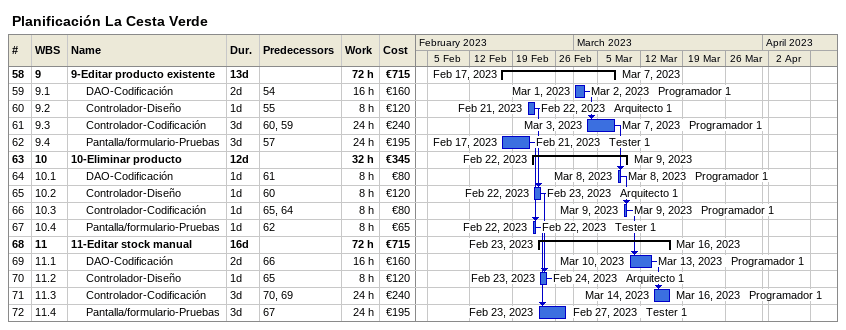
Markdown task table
Planificación La Cesta Verde

| ID | WBS | Task | Duration | Start | Finish | Predecessors | Resources | Work (h) | Cost (€) |
|---|---|---|---|---|---|---|---|---|---|
| 58 | 9 | **9-Editar producto existente** | 13d | 2023-02-17 | 2023-03-07 |  |  | 72 | 715 |
| 59 | 9.1 | DAO-Codificación | 2d | 2023-03-01 | 2023-03-02 | 54 | Programador 1 | 16 | 160 |
| 60 | 9.2 | Controlador-Diseño | 1d | 2023-02-21 | 2023-02-22 | 55 | Arquitecto 1 | 8 | 120 |
| 61 | 9.3 | Controlador-Codificación | 3d | 2023-03-03 | 2023-03-07 | 60, 59 | Programador 1 | 24 | 240 |
| 62 | 9.4 | Pantalla/formulario-Pruebas | 3d | 2023-02-17 | 2023-02-21 | 57 | Tester 1 | 24 | 195 |
| 63 | 10 | **10-Eliminar producto** | 12d | 2023-02-22 | 2023-03-09 |  |  | 32 | 345 |
| 64 | 10.1 | DAO-Codificación | 1d | 2023-03-08 | 2023-03-08 | 61 | Programador 1 | 8 | 80 |
| 65 | 10.2 | Controlador-Diseño | 1d | 2023-02-22 | 2023-02-23 | 60 | Arquitecto 1 | 8 | 120 |
| 66 | 10.3 | Controlador-Codificación | 1d | 2023-03-09 | 2023-03-09 | 65, 64 | Programador 1 | 8 | 80 |
| 67 | 10.4 | Pantalla/formulario-Pruebas | 1d | 2023-02-22 | 2023-02-22 | 62 | Tester 1 | 8 | 65 |
| 68 | 11 | **11-Editar stock manual** | 16d | 2023-02-23 | 2023-03-16 |  |  | 72 | 715 |
| 69 | 11.1 | DAO-Codificación | 2d | 2023-03-10 | 2023-03-13 | 66 | Programador 1 | 16 | 160 |
| 70 | 11.2 | Controlador-Diseño | 1d | 2023-02-23 | 2023-02-24 | 65 | Arquitecto 1 | 8 | 120 |
| 71 | 11.3 | Controlador-Codificación | 3d | 2023-03-14 | 2023-03-16 | 70, 69 | Programador 1 | 24 | 240 |
| 72 | 11.4 | Pantalla/formulario-Pruebas | 3d | 2023-02-23 | 2023-02-27 | 67 | Tester 1 | 24 | 195 |
